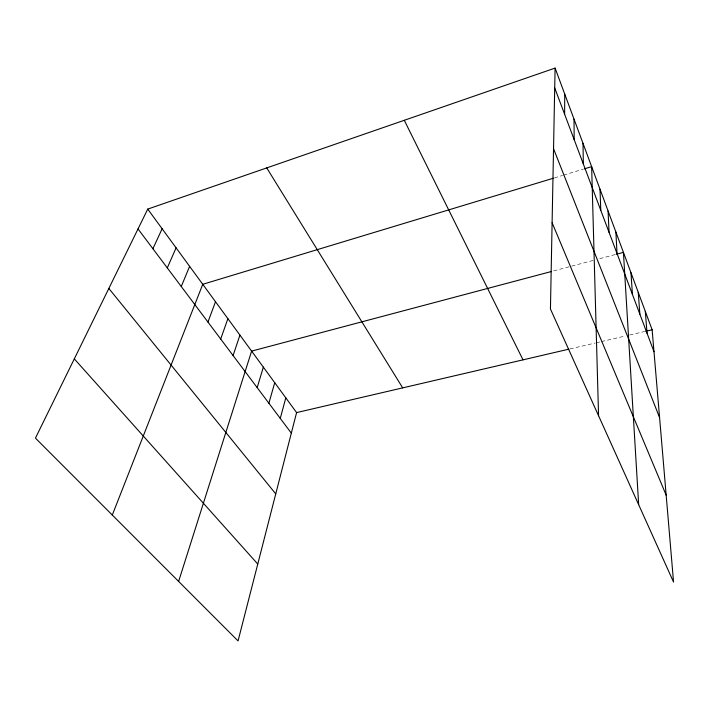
<?xml version="1.0" encoding="UTF-8"?>
<svg xmlns="http://www.w3.org/2000/svg" width="709" height="709" viewBox="0 0 709 709"><rect width="100%" height="100%" fill="white"/><g stroke="black" fill="none" stroke-linecap="round" stroke-linejoin="round"><path stroke-width="0.53" stroke-dasharray="3.54 2.66" d="M554.394 177.915L562.565 175.442M563.584 175.132L583.312 169.167M553.694 270.9L593.424 260.345M599.761 258.661L615.199 254.566M569.939 348.917L595.223 343.023M596.26 342.784L600.39 341.818M601.427 341.578L625.48 335.977M629.681 334.994L644.649 331.511"/><path stroke-width="1.06" d="M564.621 114.273L564.736 94.084M555.094 68.082L550.441 309L673.55 582.071L652.129 329.765L555.094 68.082L147.747 209.102L35.45 438.118L238.056 640.918L296.592 412.594L147.747 209.102M280.268 418.381L285.807 397.864M268.888 403.226L274.729 382.718M257.181 387.628L263.34 367.138M178.615 581.415L251.615 351.115L551.558 271.467M233.093 355.546L239.917 335.118M220.703 339.044L227.881 318.669M207.95 322.054L215.501 301.733M112.297 515.035L202.747 284.3L553.375 178.225M181.265 286.507L189.613 266.345M167.297 267.905L176.08 247.84M152.896 248.717L162.131 228.768M584.349 168.848L591.643 166.642L598.564 415.74M616.227 254.292L623.433 252.377L638.667 504.693M296.592 412.594L568.866 349.165M645.722 331.263L652.129 329.765M74.303 358.869L257.766 564.054M108.831 288.457L275.748 493.881M138.025 228.918L291.328 433.119M266.735 167.909L402.694 387.876M404.281 120.291L523.012 359.844M552.107 222.723L666.176 495.174M553.534 148.695L659.592 417.601M554.713 87.943L653.999 351.735M645.296 311.34L647.042 333.257M638.251 292.33L639.855 314.158M630.966 272.681L632.428 294.421M615.882 232.011L617.025 253.503M608.074 210.954L609.04 232.295M600 189.179L600.78 210.351M582.993 143.315L583.356 164.054M574.024 119.139L574.166 139.62"/></g></svg>
